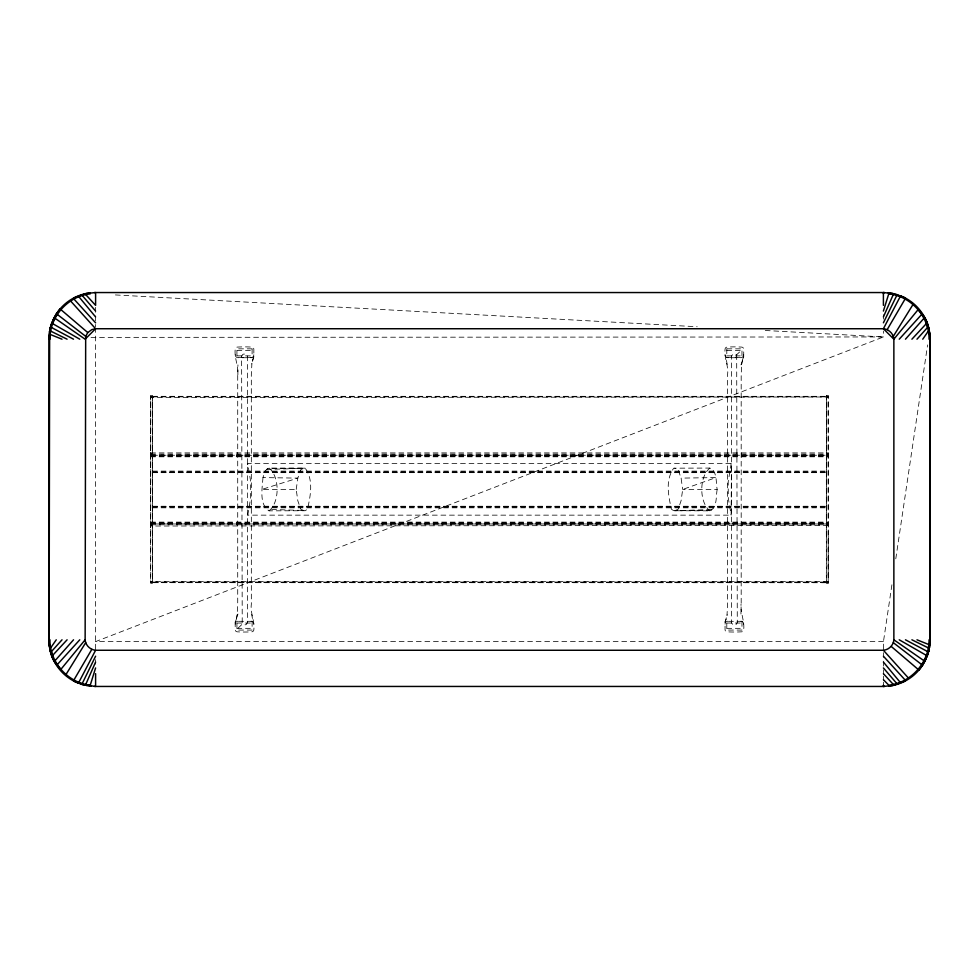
<?xml version="1.0" encoding="UTF-8"?>
<svg xmlns="http://www.w3.org/2000/svg" width="979" height="979" viewBox="0 0 979 979"><rect width="100%" height="100%" fill="white"/><g stroke="black" fill="none" stroke-linecap="round" stroke-linejoin="round"><path stroke-width="0.73" stroke-dasharray="4.89 3.67" d="M95.538 664.141L95.538 659.638M95.538 649.126L95.538 328.369M150.619 536.211L150.644 397.523L828.283 396.997M826.337 536.211L826.374 395.883L826.337 582.958L828.185 583.031M828.283 536.211L828.185 583.056L828.185 395.859L828.283 582.958L826.337 582.958M828.283 525.429L150.717 526.017M828.283 523.973L150.717 523.973M828.283 454.183L828.283 453.485M152.565 396.324L826.337 396.324M826.349 582.725L152.565 582.676M237.873 374.822L237.946 364.873M740.956 614.041L741.017 604.092M247.479 464.633L247.724 463.422L731.191 463.422L731.435 464.633L731.117 515.15L247.797 515.15L247.479 513.914M262.947 477.581C262.396 487.762 258.774 504.515 269.054 510.842L305.167 510.732L307.467 509.215C310.478 495.998 313.782 479.955 305.167 468.182L269.054 468.072C264.82 468.917 264.269 474.289 262.947 477.581L297.824 478.119L300.761 469.7L304.2 468.158L267.622 468.476M717.191 489.463C715.759 496.072 717.595 507.648 709.848 510.842L673.736 510.732L671.435 509.215C668.424 495.998 665.12 479.955 673.736 468.182L709.848 468.072C717.595 471.266 715.759 482.843 717.191 489.463L682.693 489.451L681.078 478.119L678.141 469.7L674.702 468.158M296.209 489.451L297.824 478.119L261.711 489.463L296.209 489.451L297.824 500.795L300.761 509.215L304.2 510.757M883.462 674.653L883.462 641.624L892.199 582.884M895.785 558.789L927.602 344.926M236.6 618.532L235.193 622.24L237.346 614.445L237.138 615.473L237.713 604.116L237.713 374.786C238.656 365.987 234.189 357.984 235.193 349.27A2.178 2.178 0 0 1 237.236 347.092A124.088 124.088 0 0 1 251.799 347.092A2.178 2.178 0 0 1 253.842 349.27L253.855 356.674L251.689 364.469L251.897 363.442L251.322 374.786L251.334 604.116C250.098 613.001 254.919 620.882 253.855 629.644A2.178 2.178 0 0 1 251.799 631.822A124.088 124.088 0 0 1 237.236 631.822A2.178 2.178 0 0 1 235.193 629.644L235.193 622.24L237.946 614.041M740.956 364.873L743.71 356.674L743.71 349.27A2.178 2.178 0 0 0 741.666 347.092A124.088 124.088 0 0 0 727.103 347.092A2.178 2.178 0 0 0 725.047 349.27C723.983 358.033 728.804 365.913 727.568 374.786L727.568 604.116L727.005 615.473L727.201 614.445L725.047 622.24L725.047 629.644A2.178 2.178 0 0 0 727.103 631.822A124.088 124.088 0 0 0 741.654 631.822A2.178 2.178 0 0 0 743.71 629.644C744.713 620.931 740.246 612.927 741.189 604.116L741.189 374.786L741.764 363.442L741.556 364.469L743.71 356.674L742.302 360.382M247.797 515.15L250.661 497.858L250.71 481.852L247.724 463.422M150.619 395.957L152.565 395.957L152.565 582.958L150.717 583.056L150.717 395.859L150.619 582.958L152.565 582.958L152.565 395.957L152.455 583.056M150.619 455.039L828.283 455.039M826.337 395.957L828.283 395.957M269.054 510.842C279.823 502.178 279.823 476.736 269.054 468.072M238.178 628.041L242.229 624.161L242.914 624.626A6.07 6.058 0 0 0 246.133 624.626L247.418 622.656L247.418 356.258L246.133 354.288A6.07 6.058 0 0 0 242.914 354.288L241.617 356.258L242.229 624.161M736.673 354.753L737.285 622.656L735.988 624.626A6.07 6.058 0 0 1 732.769 624.626L731.472 622.656L731.472 533.898L731.484 356.258L732.769 354.288A6.07 6.058 0 0 1 735.988 354.288L736.673 354.753L740.724 350.874M731.191 463.422L728.205 481.852L728.266 497.858L731.117 515.15M709.848 468.072C699.079 476.736 699.079 502.178 709.848 510.842M150.619 452.91L828.283 452.91M828.258 581.391L150.644 581.391L152.455 581.856M711.28 510.438L674.702 510.757L712.431 509.484M266.472 469.43L302.499 468.39M674.702 510.757L678.141 509.215L681.078 500.795L682.693 489.451L715.955 477.581L681.078 478.119M91.01 337.376L883.486 336.947L883.486 331M236.93 350.58L252.105 350.58M726.797 350.58L741.972 350.58M236.93 355.879L252.105 355.879M726.797 355.879L741.972 355.879M150.717 396.079L152.455 396.079M826.447 396.079L828.185 396.079M150.717 396.679L152.455 396.679M826.447 396.679L828.185 396.679M152.565 396.85L826.337 396.85M150.717 397.058L152.455 397.058M826.447 397.058L828.185 397.058M150.717 453.436L152.455 453.436M826.447 453.436L828.185 453.436M150.717 454.109L828.185 454.109M150.717 454.562L152.455 454.562M826.447 454.562L828.185 454.562M150.717 454.843L152.455 454.843M826.447 454.843L828.185 454.843M152.565 455.247L826.337 455.247M150.717 455.48L828.185 455.48M150.717 456.092L828.185 456.092M150.619 456.801L828.283 456.801M303.221 468.182L305.167 468.182M152.565 471.107L826.337 471.107M152.565 471.89L826.337 471.89M152.565 472.453L826.337 472.453M152.565 472.661L826.337 472.661M152.565 506.253L826.337 506.253M152.565 506.461L826.337 506.461M152.565 507.024L826.337 507.024M152.565 507.807L826.337 507.807M150.619 522.113L828.283 522.113M150.717 522.823L828.185 522.823M150.717 523.435L826.337 523.459M826.447 523.435L828.185 523.435M150.717 523.838L828.185 523.838M150.717 524.071L152.455 524.071M826.447 524.071L828.185 524.071M150.717 524.352L152.455 524.352M826.447 524.352L828.185 524.352M150.717 524.805L828.185 524.805M150.717 525.478L152.455 525.478M826.447 525.478L828.185 525.478M826.447 581.856L828.185 581.856M152.565 582.064L826.337 582.064M150.717 582.236L152.455 582.236M826.447 582.236L828.185 582.236M152.565 582.566L826.337 582.566M236.93 623.036L252.105 623.036M726.797 623.036L741.972 623.036M236.93 628.334L252.105 628.334M726.797 628.334L741.972 628.334M883.462 641.624L95.538 641.624L883.486 336.947L764.379 330.437M271.636 509.484L305.84 510.524M115.387 294.936L697.195 326.753M726.467 360.382L727.201 364.469M251.701 614.445L252.435 618.532M883.474 314.651L883.474 319.117M883.462 676.146L883.462 680.65M883.462 682.155L883.462 685.153M826.447 395.859L826.447 583.031M95.538 307.357L95.538 326.876M725.047 354.741A2.986 2.986 0 0 0 727.886 357.727L740.883 357.727A2.986 2.986 0 0 0 743.71 354.741M725.047 624.186A2.986 2.986 0 0 1 727.874 621.188M740.883 621.188A2.986 2.986 0 0 1 743.71 624.186M235.193 354.741A2.986 2.986 0 0 0 238.019 357.727L251.016 357.727A2.986 2.986 0 0 0 253.842 354.741M251.016 621.188A2.986 2.986 0 0 1 253.855 624.186M235.193 624.186A2.986 2.986 0 0 1 238.019 621.188M726.797 348.842L726.797 357.604L741.972 357.616L741.972 348.842L726.797 348.842M253.855 356.674L252.435 360.382L253.855 356.674M725.427 620.796L725.047 622.24L726.467 618.532L725.427 620.796M252.105 348.842L236.93 348.842L236.93 357.616L252.105 357.616L252.105 348.842M252.105 621.31L236.93 621.31L236.93 630.072L252.105 630.072L252.105 621.31M741.972 621.31L726.797 621.31L726.797 630.072L741.972 630.072L741.972 621.31"/><path stroke-width="1.47" d="M95.599 685.447L95.599 673.65M883.401 305.35L883.401 292.55L95.599 292.55L86.274 293.492A46.649 46.649 0 0 0 54.163 317.759L50.504 327.267L48.95 339.199L48.95 639.801C49.342 649.823 51.679 661.266 59.695 667.935M90.888 686.218L82.138 684.468L73.645 680.956L82.542 684.59L95.599 686.45L883.401 686.45L883.462 685.153M90.264 293.859C67.943 296.099 49.562 316.768 49.953 339.199L48.95 339.199C48.938 328.222 53.001 317.404 60.037 309.009L58.887 311.457M883.401 679.671L888.736 685.141C911.057 682.901 929.438 662.232 929.047 639.801M920.113 667.543L918.963 669.991C925.999 661.596 930.062 650.778 930.05 639.801L930.05 339.199C929.658 329.177 927.321 317.734 919.305 311.065M49.648 331.183L49.134 639.801M888.651 686.157L892.726 685.508A46.649 46.649 0 0 0 924.837 661.241L928.496 651.733L929.903 643.46L929.866 339.199M929.352 647.817L929.866 639.801M85.675 336.323L85.136 639.801C85.479 645.283 90.178 649.823 95.599 650.264L883.401 650.264C888.822 649.823 893.521 645.283 893.864 639.801L893.864 339.199C893.521 333.717 888.822 329.177 883.401 328.736L95.599 328.736L91.806 329.617L87.78 332.579L85.675 336.323L57.271 314.406M49.525 331.905L50.504 327.267M928.496 651.733L929.475 647.095M53.037 322.47L54.004 318.065M924.996 660.935L925.963 656.53M55.607 316.633L56.39 313.916M922.61 665.084L923.393 662.367M50.333 327.916L51.667 323.523M927.333 655.477L928.667 651.084M95.599 667.935L90.264 685.141C67.943 682.901 49.562 662.232 49.953 639.801L48.95 639.801L49.525 647.095M883.401 311.065L888.736 293.859C911.057 296.099 929.438 316.768 929.047 339.199L930.05 339.199L929.475 331.905M51.508 323.963L54.163 317.759M924.837 661.241L927.492 655.037M85.76 684.382L95.599 662.061M883.401 316.939L893.24 294.618M82.273 683.464L95.599 656.199M883.401 322.801L896.727 295.536M78.871 682.277L95.599 650.264M900.129 296.723L883.401 328.736L893.864 339.199L918.143 309.597M73.927 679.977L91.806 649.383M887.194 329.617L905.073 299.023M65.972 674.531L85.675 642.677M893.325 336.323L913.028 304.469M50.675 647.89L56.256 639.801M922.744 339.199L928.325 331.11M60.857 669.403L85.136 639.801M55.02 660.703L73.535 639.801M905.465 339.199L923.98 318.297M51.483 651.512L62.02 639.801M916.98 339.199L927.517 327.488M57.271 664.594L79.764 639.801M899.236 339.199L921.728 314.406M52.682 655.343L67.098 639.801M911.902 339.199L926.318 323.657M73.939 297.885L85.785 293.59M905.061 681.115L893.215 685.41M86.274 293.492L90.349 292.843M892.726 685.508L883.401 686.45L883.401 685.447M889.887 293.737L896.458 294.41L905.355 298.044L893.215 293.59L883.401 292.55L883.462 293.847M86.274 685.508L89.113 685.263M94.376 292.562L95.599 292.55M883.401 686.45L884.624 686.438M883.401 292.55L884.563 292.562M94.376 686.438L95.599 686.45M888.112 292.782L892.726 293.492M916.98 639.801L928.802 644.549M50.198 334.451L62.02 339.199M911.902 639.801L928.325 647.89M50.675 331.11L67.098 339.199M905.465 639.801L927.517 651.512M51.483 327.488L73.535 339.199M899.236 639.801L926.318 655.343M52.682 323.657L79.764 339.199M893.864 639.801L923.98 660.703M55.02 318.297L85.136 339.199L95.599 328.736L70.61 300.994M893.325 642.677L921.728 664.594M891.22 646.421L918.143 669.403M60.857 309.597L87.78 332.579M922.903 316.119C927.847 320.769 928.777 328.295 929.842 334.745M56.097 662.881C51.153 658.231 50.223 650.705 49.158 644.255M883.401 673.65L893.24 684.382M85.76 294.618L95.599 305.35L95.599 293.553M883.401 656.199L905.073 679.977M73.927 299.023L95.599 322.801M883.401 650.264L908.39 678.006M883.401 667.935L896.727 683.464M82.273 295.536L95.599 311.065M883.401 662.061L900.129 682.277M78.871 296.723L95.599 316.939M927.297 326.24L928.667 327.916L929.352 331.183M51.703 652.76L50.333 651.084L49.648 647.817M925.84 321.65L928.496 327.267M53.16 657.35L50.504 651.733M900.129 295.646A46.649 46.649 0 0 1 927.333 323.523M78.871 683.354A46.649 46.649 0 0 1 51.667 655.477"/></g></svg>
